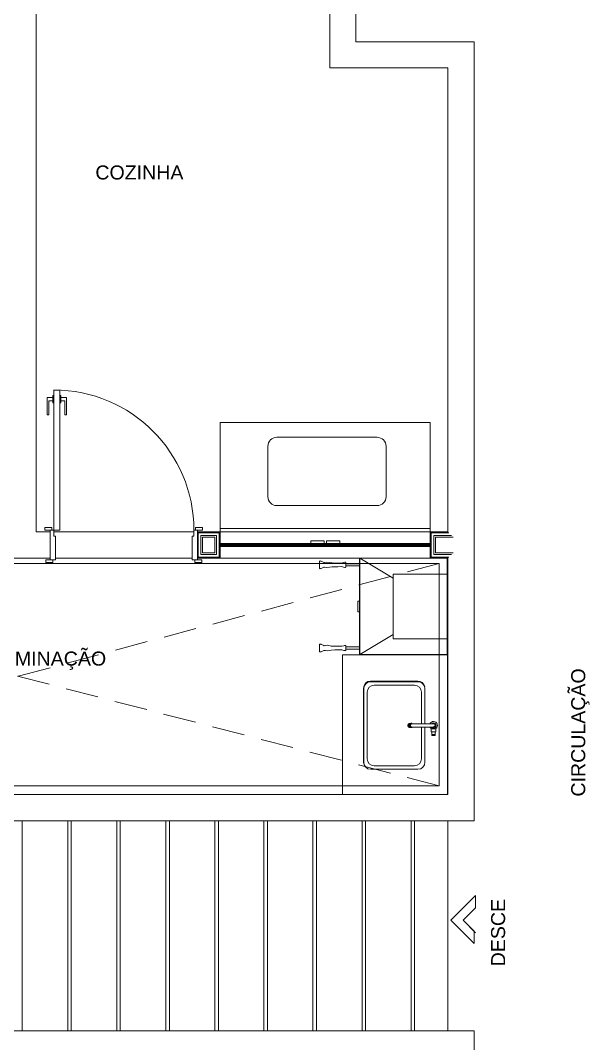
# Model space of a CAD drawing. Header units: millimetres. Extents: x 586.5 to 618.3, y 239.1 to 272.6.
# Drawn here: x 590.81 to 594.06, y 256.34 to 262.18 of the extents above; entities that cross this region are included whole.
import ezdxf

# ---------------------------------------------------------------- set-up
doc = ezdxf.new("R2010")
doc.units = ezdxf.units.MM
doc.header["$LTSCALE"] = 75
doc.linetypes.add('HIDDEN', pattern=[0.375, 0.25, -0.125])
for name, color, linetype, lineweight in [('A Arquitetura LRZ', 252, 'Continuous', 9), ('A Cumbuca LRZ', 254, 'HIDDEN', 9), ('A Esquadrias LRZ', 252, 'Continuous', 9), ('A Mobiliário LRZ', 253, 'Continuous', 9), ('A Projeção LRZ', 253, 'HIDDEN', 9)]:
    doc.layers.add(name, color=color, linetype=linetype, lineweight=lineweight)
doc.styles.add('R80', font='arial.ttf')

msp = doc.modelspace()

# ---------------------------------------------------------------- linework, layer by layer
at = {"layer": 'A Arquitetura LRZ'}
for p, q in [((590.8965, 259.2604), (590.8965, 263.6104)), ((592.572, 263.6104), (592.572, 261.9104)), ((592.722, 262.0604), (592.722, 263.4604)), ((593.3965, 262.0604), (592.722, 262.0604)), ((593.3915, 262.0604), (593.3915, 262.0594)), ((593.3965, 257.6114), (593.3965, 262.0594)), ((592.572, 261.9104), (593.2465, 261.9104)), ((593.2465, 261.9104), (593.2465, 259.2604)), ((590.9765, 259.2604), (590.8965, 259.2604)), ((590.9765, 259.1104), (590.9765, 259.2604)), ((591.8165, 259.2604), (591.8165, 259.1104)), ((591.8165, 259.2604), (593.2465, 259.2604)), ((591.8175, 259.2594), (591.8175, 259.1114)), ((591.9455, 259.2594), (591.8175, 259.2594)), ((591.8215, 259.2554), (591.8215, 259.1154)), ((591.9415, 259.2554), (591.8215, 259.2554)), ((591.9415, 259.1154), (591.9415, 259.2554)), ((591.9455, 259.1114), (591.9455, 259.2594)), ((591.9465, 259.1934), (591.9465, 259.2604)), ((593.1465, 259.2604), (593.1465, 259.1934)), ((593.1475, 259.2594), (593.1475, 259.1114)), ((593.2475, 259.2594), (593.1475, 259.2594)), ((593.1515, 259.2554), (593.1515, 259.1154)), ((593.2515, 259.2554), (593.1515, 259.2554)), ((591.8365, 259.2404), (591.8365, 259.1304)), ((591.9265, 259.2404), (591.8365, 259.2404)), ((591.8465, 259.2304), (591.8465, 259.1404)), ((591.9165, 259.2304), (591.8465, 259.2304)), ((591.9165, 259.1404), (591.9165, 259.2304)), ((591.9265, 259.1304), (591.9265, 259.2404)), ((593.1665, 259.2404), (593.1665, 259.1304)), ((593.2665, 259.2404), (593.1665, 259.2404)), ((593.1765, 259.2304), (593.1765, 259.1404)), ((593.2765, 259.2304), (593.1765, 259.2304)), ((591.8165, 259.1854), (591.8215, 259.1854)), ((591.8465, 259.1404), (591.9165, 259.1404)), ((591.9415, 259.1854), (591.9465, 259.1854)), ((591.9465, 259.1814), (591.9465, 259.1854)), ((591.9465, 259.1104), (591.9465, 259.1774)), ((593.1465, 259.1854), (593.1465, 259.1814)), ((593.1465, 259.1854), (593.1515, 259.1854)), ((593.1465, 259.1774), (593.1465, 259.1104)), ((593.1765, 259.1404), (593.2765, 259.1404)), ((586.6465, 259.1104), (590.9765, 259.1104)), ((593.2465, 259.1104), (591.8165, 259.1104)), ((591.8175, 259.1114), (591.9455, 259.1114)), ((591.8215, 259.1154), (591.9415, 259.1154)), ((591.8365, 259.1304), (591.9265, 259.1304)), ((593.1475, 259.1114), (593.2475, 259.1114)), ((593.1515, 259.1154), (593.2515, 259.1154)), ((593.1665, 259.1304), (593.2665, 259.1304)), ((593.2465, 259.1104), (593.2465, 259.1114)), ((593.2465, 259.1104), (593.2465, 257.7604)), ((593.2465, 257.7604), (589.4465, 257.7604)), ((593.2465, 257.7594), (593.2465, 257.7604)), ((589.5965, 257.6104), (593.3965, 257.6104)), ((590.8165, 257.6104), (590.8165, 256.4104)), ((591.0765, 257.6104), (591.0765, 256.4104)), ((591.0965, 257.6104), (591.0965, 256.4104)), ((591.3565, 257.6104), (591.3565, 256.4104)), ((591.3765, 257.6104), (591.3765, 256.4104)), ((591.6365, 257.6104), (591.6365, 256.4104)), ((591.6565, 257.6104), (591.6565, 256.4104)), ((591.9165, 257.6104), (591.9165, 256.4104)), ((591.9365, 257.6104), (591.9365, 256.4104)), ((592.1965, 257.6104), (592.1965, 256.4104)), ((592.2165, 257.6104), (592.2165, 256.4104)), ((592.4765, 257.6104), (592.4765, 256.4104)), ((592.4965, 257.6104), (592.4965, 256.4104)), ((592.7565, 257.6104), (592.7565, 256.4104)), ((592.7765, 257.6104), (592.7765, 256.4104)), ((593.0365, 257.6104), (593.0365, 256.4104)), ((593.0565, 257.6104), (593.0565, 256.4104)), ((593.3955, 256.4104), (589.5965, 256.4104)), ((593.3965, 250.9114), (593.3965, 256.4104))]:
    msp.add_line(p, q, dxfattribs=at)
at = {"layer": 'A Cumbuca LRZ'}
for p, q in [((593.4048, 257.1827), (593.2634, 257.0413)), ((593.2634, 257.0413), (593.4048, 257.1827)), ((593.4048, 257.112), (593.4048, 257.1827)), ((593.4048, 257.112), (593.4048, 257.1827)), ((593.3341, 257.0413), (593.4048, 257.112)), ((593.3341, 257.0413), (593.4048, 257.112)), ((593.2634, 257.0413), (593.3965, 256.9082)), ((593.2634, 257.0413), (593.3965, 256.9082)), ((593.3965, 256.9789), (593.3341, 257.0413)), ((593.3341, 257.0413), (593.4048, 256.9706)), ((593.3965, 256.9082), (593.3965, 256.9789)), ((593.3965, 256.9789), (593.3965, 256.9082))]:
    msp.add_line(p, q, dxfattribs=at)
at = {"layer": 'A Esquadrias LRZ'}
for p, q in [((593.3965, 262.0604), (593.3965, 262.0594)), ((590.9597, 259.9297), (590.9597, 260.0287)), ((590.9597, 260.0287), (590.9914, 260.0287)), ((590.9965, 260.0396), (590.9914, 260.0396)), ((590.9914, 260.0396), (590.9914, 260.0187)), ((590.9914, 260.0187), (590.9914, 259.9977)), ((590.9965, 260.0704), (591.0315, 260.0704)), ((590.9965, 259.2704), (590.9965, 260.0704)), ((591.0315, 260.0704), (591.0315, 259.2704)), ((591.0315, 260.0396), (591.0367, 260.0396)), ((591.0367, 260.0396), (591.0367, 260.0187)), ((591.0684, 260.0287), (591.0367, 260.0287)), ((591.0367, 260.0187), (591.0367, 259.9977)), ((591.0684, 259.9297), (591.0684, 260.0287)), ((590.9914, 260.0087), (590.9691, 260.0087)), ((590.9691, 260.0087), (590.9691, 259.9297)), ((590.9914, 259.9977), (590.9965, 259.9977)), ((591.0367, 259.9977), (591.0315, 259.9977)), ((591.0367, 260.0087), (591.059, 260.0087)), ((591.059, 260.0087), (591.059, 259.9297)), ((590.9691, 259.9297), (590.9597, 259.9297)), ((591.059, 259.9297), (591.0684, 259.9297)), ((590.9465, 259.2854), (590.9865, 259.2854)), ((590.9465, 259.2704), (590.9465, 259.2854)), ((590.9865, 259.2704), (590.9465, 259.2704)), ((590.9765, 259.2604), (590.9765, 259.2704)), ((590.9865, 259.2854), (590.9865, 259.2704)), ((590.9865, 259.2704), (590.9965, 259.2704)), ((591.0315, 259.2704), (590.9965, 259.2704)), ((590.9965, 259.2704), (590.9965, 259.2354)), ((590.9965, 259.2604), (591.7965, 259.2604)), ((591.7965, 259.2704), (591.8065, 259.2704)), ((591.7965, 259.2354), (591.7965, 259.2704)), ((591.8065, 259.2704), (591.8065, 259.2854)), ((591.8065, 259.2854), (591.8465, 259.2854)), ((591.8465, 259.2704), (591.8065, 259.2704)), ((591.8165, 259.2704), (591.8165, 259.2604)), ((591.8465, 259.2854), (591.8465, 259.2704)), ((590.9965, 259.2354), (591.0065, 259.2354)), ((591.0065, 259.2354), (591.0065, 259.1004)), ((591.7865, 259.2354), (591.7965, 259.2354)), ((591.7865, 259.1004), (591.7865, 259.2354)), ((592.4635, 259.2094), (592.4635, 259.1934)), ((592.4635, 259.2094), (592.4685, 259.2094)), ((592.4685, 259.2094), (592.477, 259.2094)), ((592.477, 259.2094), (592.5395, 259.2094)), ((592.5395, 259.2094), (592.5395, 259.1934)), ((592.5535, 259.2094), (592.6161, 259.2094)), ((592.5535, 259.1934), (592.5535, 259.2094)), ((592.6161, 259.2094), (592.6246, 259.2094)), ((592.6246, 259.2094), (592.6295, 259.2094)), ((592.6295, 259.1934), (592.6295, 259.2094)), ((591.9465, 259.1914), (591.9465, 259.1934)), ((591.9465, 259.1934), (593.1465, 259.1934)), ((591.9465, 259.1914), (591.9465, 259.1894)), ((593.1465, 259.1914), (591.9465, 259.1914)), ((592.2965, 259.1894), (591.9465, 259.1894)), ((591.9465, 259.1894), (591.9465, 259.1854)), ((591.9465, 259.1894), (591.9615, 259.1894)), ((591.9465, 259.1854), (592.2965, 259.1854)), ((591.9615, 259.1814), (591.9465, 259.1814)), ((591.9465, 259.1814), (591.9465, 259.1794)), ((591.9465, 259.1774), (591.9465, 259.1794)), ((593.1465, 259.1794), (591.9465, 259.1794)), ((591.9465, 259.1774), (593.1465, 259.1774)), ((591.9615, 259.1894), (591.9615, 259.1914)), ((591.9615, 259.1794), (591.9615, 259.1814)), ((591.9615, 259.1814), (592.2415, 259.1814)), ((592.5415, 259.1854), (592.2415, 259.1854)), ((592.2415, 259.1854), (592.2415, 259.1814)), ((592.2415, 259.1814), (592.5415, 259.1814)), ((592.2965, 259.1854), (592.2965, 259.1894)), ((592.4635, 259.1894), (592.2965, 259.1894)), ((592.4635, 259.1914), (592.4635, 259.1894)), ((592.4685, 259.1894), (592.4635, 259.1894)), ((592.4635, 259.1814), (592.4635, 259.1794)), ((592.477, 259.1894), (592.4685, 259.1894)), ((592.5395, 259.1894), (592.477, 259.1894)), ((592.5395, 259.1914), (592.5395, 259.1894)), ((592.5535, 259.1894), (592.5395, 259.1894)), ((592.5535, 259.1864), (592.5395, 259.1864)), ((592.5395, 259.1864), (592.5395, 259.1854)), ((592.5395, 259.1854), (592.5415, 259.1854)), ((592.5415, 259.1814), (592.5395, 259.1814)), ((592.5395, 259.1814), (592.5395, 259.1804)), ((592.5395, 259.1804), (592.5535, 259.1804)), ((592.5395, 259.1794), (592.5395, 259.1804)), ((592.5415, 259.1854), (592.5415, 259.1814)), ((592.5415, 259.1814), (592.5415, 259.1854)), ((592.8515, 259.1854), (592.5515, 259.1854)), ((592.5515, 259.1854), (592.5515, 259.1814)), ((592.5515, 259.1814), (592.5515, 259.1854)), ((592.5515, 259.1854), (592.5535, 259.1854)), ((592.5515, 259.1814), (592.8515, 259.1814)), ((592.5535, 259.1814), (592.5515, 259.1814)), ((592.5535, 259.1894), (592.5535, 259.1914)), ((592.6161, 259.1894), (592.5535, 259.1894)), ((592.5535, 259.1854), (592.5535, 259.1864)), ((592.5535, 259.1804), (592.5535, 259.1814)), ((592.5535, 259.1794), (592.5535, 259.1804)), ((592.6246, 259.1894), (592.6161, 259.1894)), ((592.6295, 259.1894), (592.6246, 259.1894)), ((592.6295, 259.1894), (592.6295, 259.1914)), ((592.7965, 259.1894), (592.6295, 259.1894)), ((592.6295, 259.1794), (592.6295, 259.1814)), ((593.1465, 259.1894), (592.7965, 259.1894)), ((592.7965, 259.1894), (592.7965, 259.1854)), ((592.7965, 259.1854), (593.1465, 259.1854)), ((592.8515, 259.1814), (592.8515, 259.1854)), ((592.8515, 259.1814), (593.1315, 259.1814)), ((593.1315, 259.1914), (593.1315, 259.1894)), ((593.1315, 259.1894), (593.1465, 259.1894)), ((593.1315, 259.1814), (593.1315, 259.1794)), ((593.1465, 259.1814), (593.1315, 259.1814)), ((593.1465, 259.1934), (593.1465, 259.1914)), ((593.1465, 259.1894), (593.1465, 259.1914)), ((593.1465, 259.1854), (593.1465, 259.1894)), ((593.1465, 259.1794), (593.1465, 259.1814)), ((593.1465, 259.1794), (593.1465, 259.1774)), ((590.9515, 259.1004), (590.9915, 259.1004)), ((590.9515, 259.0854), (590.9515, 259.1004)), ((590.9915, 259.0854), (590.9515, 259.0854)), ((590.9765, 259.1004), (590.9765, 259.1104)), ((590.9915, 259.1004), (590.9915, 259.0854)), ((591.0065, 259.1004), (590.9915, 259.1004)), ((591.7865, 259.1104), (591.0065, 259.1104)), ((591.8015, 259.1004), (591.7865, 259.1004)), ((591.8015, 259.1004), (591.8415, 259.1004)), ((591.8015, 259.0854), (591.8015, 259.1004)), ((591.8415, 259.0854), (591.8015, 259.0854)), ((591.8165, 259.1104), (591.8165, 259.1004)), ((591.8415, 259.1004), (591.8415, 259.0854)), ((593.2452, 258.5579), (592.6452, 258.5579)), ((592.6452, 258.5579), (592.6452, 257.7604)), ((593.2452, 257.7604), (593.2452, 258.5579)), ((592.8052, 258.4079), (593.0752, 258.4079)), ((592.7652, 257.9479), (592.7652, 258.3679)), ((593.2465, 257.6104), (593.2465, 256.4104)), ((593.3965, 257.6114), (593.3965, 257.6104)), ((593.3955, 256.4104), (593.3965, 256.4104)), ((593.3965, 256.4104), (593.3965, 256.4094))]:
    msp.add_line(p, q, dxfattribs=at)
for centre, radius, start, end in [((590.9965, 259.2709), 0.8, 359.96776, 89.96776), ((592.8052, 258.3679), 0.04, 90, 180), ((593.0752, 258.3679), 0.04, 11.61098, 90), ((592.8052, 257.9479), 0.04, 180, 197.08834)]:
    msp.add_arc(centre, radius, start, end, dxfattribs=at)
at = {"layer": 'A Mobiliário LRZ'}
for p, q in [((593.1465, 259.8854), (591.9465, 259.8854)), ((591.9465, 259.8854), (591.9465, 259.2604)), ((593.1465, 259.2604), (593.1465, 259.8854)), ((592.2698, 259.8004), (592.8432, 259.8004)), ((592.219, 259.4612), (592.219, 259.7496)), ((592.894, 259.7496), (592.894, 259.4612)), ((592.8432, 259.4104), (592.2698, 259.4104)), ((593.1465, 259.2795), (591.9465, 259.2795)), ((592.5136, 259.0922), (592.5134, 259.0915)), ((592.5134, 259.0915), (592.5134, 259.0909)), ((592.5134, 259.0854), (592.5134, 259.0909)), ((592.5134, 259.0909), (592.5134, 259.0854)), ((592.5134, 259.0719), (592.5134, 259.0854)), ((592.5134, 259.0854), (592.5134, 259.0719)), ((592.5138, 259.0925), (592.5136, 259.0922)), ((592.514, 259.0929), (592.5138, 259.0925)), ((592.5144, 259.0932), (592.514, 259.0929)), ((592.5149, 259.0935), (592.5144, 259.0932)), ((592.5155, 259.0938), (592.5149, 259.0935)), ((592.5176, 259.0941), (592.5155, 259.0938)), ((592.5205, 259.0938), (592.5176, 259.0941)), ((592.5238, 259.0929), (592.5205, 259.0938)), ((592.5338, 259.0879), (592.5238, 259.0929)), ((592.5377, 259.0859), (592.5338, 259.0879)), ((592.5397, 259.0854), (592.5377, 259.0859)), ((592.5427, 259.0853), (592.5397, 259.0854)), ((592.5553, 259.0873), (592.5427, 259.0853)), ((592.5869, 259.0828), (592.5553, 259.0873)), ((592.5869, 259.0828), (592.6187, 259.0823)), ((592.6187, 259.0823), (592.6376, 259.0823)), ((592.6376, 259.0823), (592.6576, 259.0865)), ((592.6576, 259.0865), (592.6607, 259.0868)), ((592.6607, 259.0868), (592.661, 259.0868)), ((592.661, 259.0868), (592.6618, 259.0867)), ((592.6618, 259.0867), (592.6623, 259.0865)), ((592.6623, 259.0865), (592.6627, 259.0863)), ((592.6627, 259.0863), (592.6629, 259.0861)), ((592.6629, 259.0861), (592.6631, 259.0859)), ((592.6631, 259.0859), (592.6632, 259.0857)), ((592.6632, 259.0857), (592.6633, 259.0853)), ((592.6633, 259.0853), (592.6634, 259.0849)), ((592.6634, 259.0811), (592.6634, 259.0849)), ((592.6634, 259.0849), (592.6634, 259.0811)), ((592.6634, 259.0719), (592.6634, 259.0811)), ((592.6634, 259.0811), (592.6634, 259.0784)), ((592.7426, 259.0784), (592.6634, 259.0784)), ((592.7534, 259.11), (592.7426, 259.11)), ((592.7426, 259.11), (592.7426, 259.0692)), ((592.7434, 259.1092), (593.2434, 259.1092)), ((592.7434, 259.1092), (592.9334, 258.9952)), ((592.7434, 258.5592), (592.7434, 259.1092)), ((592.7534, 259.1092), (592.7534, 259.11)), ((593.2434, 259.1092), (593.2434, 259.0192)), ((592.5134, 259.0719), (592.5134, 259.0585)), ((592.5134, 259.0585), (592.5134, 259.0719)), ((592.5134, 259.0585), (592.5134, 259.0529)), ((592.5134, 259.0529), (592.5134, 259.0585)), ((592.5134, 259.0523), (592.5134, 259.0529)), ((592.5136, 259.0517), (592.5134, 259.0523)), ((592.5138, 259.0513), (592.5136, 259.0517)), ((592.514, 259.051), (592.5138, 259.0513)), ((592.5144, 259.0506), (592.514, 259.051)), ((592.5149, 259.0503), (592.5144, 259.0506)), ((592.5155, 259.0501), (592.5149, 259.0503)), ((592.5176, 259.0498), (592.5155, 259.0501)), ((592.5205, 259.0501), (592.5176, 259.0498)), ((592.5238, 259.0509), (592.5205, 259.0501)), ((592.5338, 259.0559), (592.5238, 259.0509)), ((592.5377, 259.0579), (592.5338, 259.0559)), ((592.5397, 259.0584), (592.5377, 259.0579)), ((592.5427, 259.0585), (592.5397, 259.0584)), ((592.5553, 259.0566), (592.5427, 259.0585)), ((592.5869, 259.0611), (592.5553, 259.0566)), ((592.5869, 259.0611), (592.6187, 259.0615)), ((592.6187, 259.0615), (592.6376, 259.0616)), ((592.6376, 259.0616), (592.6576, 259.0574)), ((592.6576, 259.0574), (592.6607, 259.0571)), ((592.6607, 259.0571), (592.661, 259.0571)), ((592.661, 259.0571), (592.6618, 259.0572)), ((592.6618, 259.0572), (592.6623, 259.0573)), ((592.6623, 259.0573), (592.6627, 259.0575)), ((592.6627, 259.0575), (592.6629, 259.0578)), ((592.6629, 259.0578), (592.6631, 259.058)), ((592.6631, 259.058), (592.6632, 259.0582)), ((592.6632, 259.0582), (592.6633, 259.0586)), ((592.6633, 259.0586), (592.6634, 259.0589)), ((592.6634, 259.0627), (592.6634, 259.0719)), ((592.6634, 259.0654), (592.6634, 259.0627)), ((592.6634, 259.0654), (592.7434, 259.0654)), ((592.6634, 259.0627), (592.6634, 259.0589)), ((592.6634, 259.0589), (592.6634, 259.0627)), ((592.7426, 259.0692), (592.7434, 259.0692)), ((592.7426, 258.603), (592.7426, 259.0654)), ((592.9334, 259.0192), (592.9334, 258.6492)), ((593.2434, 259.0192), (592.9334, 259.0192)), ((593.2434, 258.6492), (593.2434, 259.0192)), ((592.7326, 258.8642), (592.7426, 258.8642)), ((592.7326, 258.8042), (592.7326, 258.8642)), ((592.7426, 258.8042), (592.7326, 258.8042)), ((592.7434, 258.5592), (592.9334, 258.6732)), ((592.5136, 258.6168), (592.5134, 258.6161)), ((592.5134, 258.6161), (592.5134, 258.6155)), ((592.5134, 258.61), (592.5134, 258.6155)), ((592.5134, 258.6155), (592.5134, 258.61)), ((592.5138, 258.6171), (592.5136, 258.6168)), ((592.514, 258.6175), (592.5138, 258.6171)), ((592.5144, 258.6178), (592.514, 258.6175)), ((592.5149, 258.6181), (592.5144, 258.6178)), ((592.5155, 258.6184), (592.5149, 258.6181)), ((592.5163, 258.6186), (592.5155, 258.6184)), ((592.5188, 258.6186), (592.5163, 258.6186)), ((592.5206, 258.6184), (592.5188, 258.6186)), ((592.5238, 258.6175), (592.5206, 258.6184)), ((592.5338, 258.6125), (592.5238, 258.6175)), ((592.5378, 258.6105), (592.5338, 258.6125)), ((592.5397, 258.61), (592.5378, 258.6105)), ((592.5485, 258.6107), (592.5397, 258.61)), ((592.5607, 258.6125), (592.5485, 258.6107)), ((592.5809, 258.6078), (592.5607, 258.6125)), ((592.6521, 258.6099), (592.6573, 258.611)), ((592.6573, 258.611), (592.6605, 258.6114)), ((592.6605, 258.6114), (592.6614, 258.6113)), ((592.6614, 258.6113), (592.662, 258.6112)), ((592.662, 258.6112), (592.6625, 258.611)), ((592.6625, 258.611), (592.6628, 258.6108)), ((592.6628, 258.6108), (592.663, 258.6106)), ((592.663, 258.6106), (592.6632, 258.6104)), ((592.6632, 258.6104), (592.6632, 258.6102)), ((592.6632, 258.6102), (592.6633, 258.6098)), ((592.9334, 258.6492), (593.2434, 258.6492)), ((593.2434, 258.5592), (593.2434, 258.6492)), ((592.5134, 258.5965), (592.5134, 258.61)), ((592.5134, 258.61), (592.5134, 258.5965)), ((592.5134, 258.5965), (592.5134, 258.5831)), ((592.5134, 258.5831), (592.5134, 258.5965)), ((592.5134, 258.5831), (592.5134, 258.5775)), ((592.5134, 258.5775), (592.5134, 258.5831)), ((592.5134, 258.5769), (592.5134, 258.5775)), ((592.5136, 258.5763), (592.5134, 258.5769)), ((592.5138, 258.5759), (592.5136, 258.5763)), ((592.514, 258.5756), (592.5138, 258.5759)), ((592.5144, 258.5752), (592.514, 258.5756)), ((592.5149, 258.5749), (592.5144, 258.5752)), ((592.5155, 258.5747), (592.5149, 258.5749)), ((592.5163, 258.5745), (592.5155, 258.5747)), ((592.5188, 258.5744), (592.5163, 258.5745)), ((592.5206, 258.5747), (592.5188, 258.5744)), ((592.5238, 258.5755), (592.5206, 258.5747)), ((592.5338, 258.5806), (592.5238, 258.5755)), ((592.5378, 258.5825), (592.5338, 258.5806)), ((592.5397, 258.583), (592.5378, 258.5825)), ((592.5485, 258.5823), (592.5397, 258.583)), ((592.5607, 258.5806), (592.5485, 258.5823)), ((592.5809, 258.5853), (592.5607, 258.5806)), ((592.5809, 258.6078), (592.6015, 258.6071)), ((592.5809, 258.5853), (592.6015, 258.586)), ((592.6015, 258.6071), (592.6308, 258.6065)), ((592.6015, 258.586), (592.6308, 258.5865)), ((592.6308, 258.6065), (592.6419, 258.6075)), ((592.6308, 258.5865), (592.6419, 258.5856)), ((592.6419, 258.6075), (592.6521, 258.6099)), ((592.6419, 258.5856), (592.6521, 258.5832)), ((592.6521, 258.5832), (592.6573, 258.582)), ((592.6573, 258.582), (592.6605, 258.5817)), ((592.6605, 258.5817), (592.6614, 258.5817)), ((592.6614, 258.5817), (592.662, 258.5819)), ((592.662, 258.5819), (592.6625, 258.582)), ((592.6625, 258.582), (592.6628, 258.5822)), ((592.6628, 258.5822), (592.663, 258.5824)), ((592.663, 258.5824), (592.6632, 258.5827)), ((592.6632, 258.5829), (592.6633, 258.5833)), ((592.6632, 258.5827), (592.6632, 258.5829)), ((592.6633, 258.6098), (592.6634, 258.6095)), ((592.6633, 258.5833), (592.6634, 258.5835)), ((592.6634, 258.6057), (592.6634, 258.6095)), ((592.6634, 258.6095), (592.6634, 258.6057)), ((592.6634, 258.5965), (592.6634, 258.6057)), ((592.6634, 258.6057), (592.6634, 258.603)), ((592.7434, 258.603), (592.6634, 258.603)), ((592.6634, 258.5873), (592.6634, 258.5965)), ((592.6634, 258.59), (592.6634, 258.5873)), ((592.6634, 258.59), (592.7426, 258.59)), ((592.6634, 258.5873), (592.6634, 258.5835)), ((592.6634, 258.5835), (592.6634, 258.5873)), ((592.7434, 258.5992), (592.7426, 258.5992)), ((592.7426, 258.5992), (592.7426, 258.5584)), ((592.7426, 258.5584), (592.7534, 258.5584)), ((593.2434, 258.5592), (592.7434, 258.5592)), ((592.7534, 258.5584), (592.7534, 258.5592)), ((593.076, 258.4042), (592.806, 258.4042)), ((592.826, 258.3842), (593.056, 258.3842)), ((592.766, 258.3642), (592.766, 257.9442)), ((592.786, 257.9642), (592.786, 258.3442)), ((593.096, 258.3442), (593.096, 258.1634)), ((593.116, 258.1635), (593.116, 258.3642)), ((593.0185, 258.1561), (593.0184, 258.1556)), ((593.0184, 258.1556), (593.0184, 258.1552)), ((593.0184, 258.1552), (593.0184, 258.1547)), ((593.0184, 258.1547), (593.0184, 258.1546)), ((593.0184, 258.1546), (593.0184, 258.1542)), ((593.0184, 258.1542), (593.0184, 258.1537)), ((593.0184, 258.1537), (593.0184, 258.1533)), ((593.0184, 258.1533), (593.0185, 258.1529)), ((593.0186, 258.1569), (593.0185, 258.1565)), ((593.0185, 258.1565), (593.0185, 258.1561)), ((593.0185, 258.1529), (593.0186, 258.1524)), ((593.0187, 258.1574), (593.0186, 258.1569)), ((593.0186, 258.1524), (593.0187, 258.152)), ((593.0188, 258.1578), (593.0187, 258.1574)), ((593.0187, 258.152), (593.0188, 258.1516)), ((593.0189, 258.1582), (593.0188, 258.1578)), ((593.0188, 258.1516), (593.0189, 258.1511)), ((593.0191, 258.1586), (593.0189, 258.1582)), ((593.0189, 258.1511), (593.019, 258.1507)), ((593.019, 258.1507), (593.0192, 258.1503)), ((593.0192, 258.1591), (593.0191, 258.1586)), ((593.0194, 258.1595), (593.0192, 258.1591)), ((593.0192, 258.1503), (593.0194, 258.1499)), ((593.0196, 258.1599), (593.0194, 258.1595)), ((593.0194, 258.1499), (593.0196, 258.1495)), ((593.0198, 258.1603), (593.0196, 258.1599)), ((593.0196, 258.1495), (593.0198, 258.1491)), ((593.02, 258.1607), (593.0198, 258.1603)), ((593.0198, 258.1491), (593.02, 258.1487)), ((593.0203, 258.1611), (593.02, 258.1607)), ((593.02, 258.1487), (593.0202, 258.1483)), ((593.0202, 258.1483), (593.0205, 258.1479)), ((593.0205, 258.1614), (593.0203, 258.1611)), ((593.0208, 258.1618), (593.0205, 258.1614)), ((593.0205, 258.1479), (593.0207, 258.1475)), ((593.0207, 258.1475), (593.021, 258.1472)), ((593.0211, 258.1622), (593.0208, 258.1618)), ((593.021, 258.1472), (593.0213, 258.1468)), ((593.0214, 258.1625), (593.0211, 258.1622)), ((593.0213, 258.1468), (593.0217, 258.1465)), ((593.0217, 258.1629), (593.0214, 258.1625)), ((593.0221, 258.1632), (593.0217, 258.1629)), ((593.0217, 258.1465), (593.022, 258.1461)), ((593.022, 258.1461), (593.0223, 258.1458)), ((593.0224, 258.1635), (593.0221, 258.1632)), ((593.0223, 258.1458), (593.0227, 258.1455)), ((593.0228, 258.1638), (593.0224, 258.1635)), ((593.0227, 258.1455), (593.0231, 258.1452)), ((593.0232, 258.1641), (593.0228, 258.1638)), ((593.0231, 258.1452), (593.0235, 258.1449)), ((593.0236, 258.1644), (593.0232, 258.1641)), ((593.0235, 258.1449), (593.0239, 258.1447)), ((593.024, 258.1646), (593.0236, 258.1644)), ((593.0239, 258.1447), (593.0243, 258.1444)), ((593.0244, 258.1649), (593.024, 258.1646)), ((593.0243, 258.1444), (593.0247, 258.1442)), ((593.0248, 258.1651), (593.0244, 258.1649)), ((593.0247, 258.1442), (593.0252, 258.144)), ((593.0253, 258.1653), (593.0248, 258.1651)), ((593.0252, 258.144), (593.0256, 258.1438)), ((593.0257, 258.1655), (593.0253, 258.1653)), ((593.0256, 258.1438), (593.0261, 258.1436)), ((593.0262, 258.1657), (593.0257, 258.1655)), ((593.0261, 258.1436), (593.0265, 258.1434)), ((593.0267, 258.1658), (593.0262, 258.1657)), ((593.0265, 258.1434), (593.027, 258.1433)), ((593.0271, 258.166), (593.0267, 258.1658)), ((593.027, 258.1433), (593.0275, 258.1432)), ((593.0276, 258.1661), (593.0271, 258.166)), ((593.0276, 258.1562), (593.0275, 258.1557)), ((593.0275, 258.1557), (593.0275, 258.1552)), ((593.0275, 258.1552), (593.0275, 258.1548)), ((593.0275, 258.1548), (593.0275, 258.1546)), ((593.0275, 258.1546), (593.0275, 258.1541)), ((593.0275, 258.1541), (593.0275, 258.1537)), ((593.0275, 258.1537), (593.0275, 258.1532)), ((593.0275, 258.1532), (593.0276, 258.1527)), ((593.0275, 258.1432), (593.028, 258.1431)), ((593.0281, 258.1662), (593.0276, 258.1661)), ((593.0277, 258.1571), (593.0276, 258.1567)), ((593.0276, 258.1567), (593.0276, 258.1562)), ((593.0276, 258.1527), (593.0277, 258.1523)), ((593.0278, 258.1576), (593.0277, 258.1571)), ((593.0277, 258.1523), (593.0278, 258.1518)), ((593.0279, 258.158), (593.0278, 258.1576)), ((593.0278, 258.1518), (593.0279, 258.1513)), ((593.0281, 258.1585), (593.0279, 258.158)), ((593.0279, 258.1513), (593.028, 258.1509)), ((593.028, 258.1509), (593.0282, 258.1504)), ((593.028, 258.1431), (593.0285, 258.143)), ((593.0286, 258.1663), (593.0281, 258.1662)), ((593.0282, 258.159), (593.0281, 258.1585)), ((593.0284, 258.1594), (593.0282, 258.159)), ((593.0282, 258.1504), (593.0284, 258.15)), ((593.0286, 258.1598), (593.0284, 258.1594)), ((593.0284, 258.15), (593.0285, 258.1495)), ((593.0285, 258.1495), (593.0287, 258.1491)), ((593.0285, 258.143), (593.029, 258.1429)), ((593.0291, 258.1663), (593.0286, 258.1663)), ((593.0288, 258.1603), (593.0286, 258.1598)), ((593.0287, 258.1491), (593.0289, 258.1487)), ((593.029, 258.1607), (593.0288, 258.1603)), ((593.0289, 258.1487), (593.0292, 258.1483)), ((593.0292, 258.1611), (593.029, 258.1607)), ((593.029, 258.1429), (593.0295, 258.1429)), ((593.0296, 258.1663), (593.0291, 258.1663)), ((593.0295, 258.1615), (593.0292, 258.1611)), ((593.0292, 258.1483), (593.0294, 258.1479)), ((593.0294, 258.1479), (593.0297, 258.1475)), ((593.0298, 258.1619), (593.0295, 258.1615)), ((593.0295, 258.1429), (593.03, 258.1429)), ((593.0301, 258.1664), (593.0296, 258.1663)), ((593.0297, 258.1475), (593.03, 258.1471)), ((593.03, 258.1622), (593.0298, 258.1619)), ((593.0303, 258.1626), (593.03, 258.1622)), ((593.03, 258.1471), (593.0303, 258.1467)), ((593.03, 258.1429), (593.0301, 258.1429)), ((593.0343, 258.1664), (593.0301, 258.1664)), ((593.0301, 258.1429), (593.0343, 258.1429)), ((593.0306, 258.163), (593.0303, 258.1626)), ((593.0303, 258.1467), (593.0306, 258.1464)), ((593.031, 258.1633), (593.0306, 258.163)), ((593.0306, 258.1464), (593.0309, 258.146)), ((593.0309, 258.146), (593.0312, 258.1457)), ((593.0313, 258.1636), (593.031, 258.1633)), ((593.0312, 258.1457), (593.0316, 258.1454)), ((593.0316, 258.1639), (593.0313, 258.1636)), ((593.032, 258.1642), (593.0316, 258.1639)), ((593.0316, 258.1454), (593.0319, 258.1451)), ((593.0319, 258.1451), (593.0323, 258.1448)), ((593.0324, 258.1645), (593.032, 258.1642)), ((593.0323, 258.1448), (593.0326, 258.1445)), ((593.0328, 258.1648), (593.0324, 258.1645)), ((593.0326, 258.1445), (593.033, 258.1443)), ((593.0331, 258.165), (593.0328, 258.1648)), ((593.033, 258.1443), (593.0334, 258.1441)), ((593.0335, 258.1653), (593.0331, 258.165)), ((593.0334, 258.1441), (593.0338, 258.1438)), ((593.0339, 258.1655), (593.0335, 258.1653)), ((593.0338, 258.1438), (593.0342, 258.1436)), ((593.0344, 258.1657), (593.0339, 258.1655)), ((593.0342, 258.1436), (593.0347, 258.1434)), ((593.0348, 258.1658), (593.0344, 258.1657)), ((593.0365, 258.1666), (593.0347, 258.1666)), ((593.0347, 258.1434), (593.0351, 258.1433)), ((593.0347, 258.1426), (593.0365, 258.1426)), ((593.0352, 258.166), (593.0348, 258.1658)), ((593.0351, 258.1433), (593.0355, 258.1431)), ((593.0356, 258.1662), (593.0352, 258.166)), ((593.0355, 258.1431), (593.036, 258.143)), ((593.0361, 258.1663), (593.0356, 258.1662)), ((593.036, 258.143), (593.0364, 258.1429)), ((593.0365, 258.1664), (593.0361, 258.1663)), ((593.0364, 258.1429), (593.0369, 258.1428)), ((593.037, 258.1665), (593.0365, 258.1664)), ((593.0369, 258.1428), (593.0373, 258.1427)), ((593.0374, 258.1665), (593.037, 258.1665)), ((593.0373, 258.1427), (593.0378, 258.1427)), ((593.0379, 258.1666), (593.0374, 258.1665)), ((593.0384, 258.1657), (593.0374, 258.1658)), ((593.0374, 258.1435), (593.0384, 258.1436)), ((593.0378, 258.1427), (593.0382, 258.1426)), ((593.0383, 258.1666), (593.0379, 258.1666)), ((593.0382, 258.1426), (593.0387, 258.1426)), ((593.0388, 258.1666), (593.0383, 258.1666)), ((593.0387, 258.1426), (593.0388, 258.1426)), ((593.041, 258.1666), (593.0388, 258.1666)), ((593.0388, 258.1426), (593.041, 258.1426)), ((593.0426, 258.1636), (593.042, 258.1636)), ((593.042, 258.1456), (593.0431, 258.1456)), ((593.0437, 258.1636), (593.0426, 258.1636)), ((593.0431, 258.1456), (593.0442, 258.1456)), ((593.0449, 258.1636), (593.0437, 258.1636)), ((593.0442, 258.1456), (593.0454, 258.1456)), ((593.0463, 258.1636), (593.0449, 258.1636)), ((593.0454, 258.1456), (593.0468, 258.1456)), ((593.0477, 258.1636), (593.0463, 258.1636)), ((593.0468, 258.1456), (593.0483, 258.1456)), ((593.0492, 258.1636), (593.0477, 258.1636)), ((593.0483, 258.1456), (593.0498, 258.1456)), ((593.0508, 258.1636), (593.0492, 258.1636)), ((593.0498, 258.1456), (593.0514, 258.1456)), ((593.0525, 258.1636), (593.0508, 258.1636)), ((593.0514, 258.1456), (593.0532, 258.1456)), ((593.0543, 258.1636), (593.0525, 258.1636)), ((593.0532, 258.1456), (593.055, 258.1456)), ((593.0562, 258.1636), (593.0543, 258.1636)), ((593.055, 258.1456), (593.0569, 258.1456)), ((593.0581, 258.1636), (593.0562, 258.1636)), ((593.0569, 258.1456), (593.0589, 258.1456)), ((593.0602, 258.1636), (593.0581, 258.1636)), ((593.0589, 258.1456), (593.061, 258.1456)), ((593.0623, 258.1636), (593.0602, 258.1636)), ((593.061, 258.1456), (593.0631, 258.1456)), ((593.0645, 258.1636), (593.0623, 258.1636)), ((593.0631, 258.1456), (593.0654, 258.1456)), ((593.0667, 258.1636), (593.0645, 258.1636)), ((593.0654, 258.1456), (593.0677, 258.1456)), ((593.0691, 258.1636), (593.0667, 258.1636)), ((593.0677, 258.1456), (593.07, 258.1456)), ((593.0715, 258.1636), (593.0691, 258.1636)), ((593.07, 258.1456), (593.0715, 258.1456)), ((593.072, 258.1636), (593.0715, 258.1636)), ((593.0715, 258.1456), (593.0735, 258.1456)), ((593.074, 258.1636), (593.072, 258.1636)), ((593.0735, 258.1456), (593.0756, 258.1456)), ((593.0761, 258.1636), (593.074, 258.1636)), ((593.0756, 258.1456), (593.0777, 258.1456)), ((593.0782, 258.1636), (593.0761, 258.1636)), ((593.0777, 258.1456), (593.0799, 258.1456)), ((593.0804, 258.1636), (593.0782, 258.1636)), ((593.0799, 258.1456), (593.082, 258.1456)), ((593.0826, 258.1636), (593.0804, 258.1636)), ((593.082, 258.1456), (593.0843, 258.1456)), ((593.0848, 258.1636), (593.0826, 258.1636)), ((593.0843, 258.1456), (593.0865, 258.1456)), ((593.0871, 258.1636), (593.0848, 258.1636)), ((593.0865, 258.1456), (593.0888, 258.1456)), ((593.0894, 258.1636), (593.0871, 258.1636)), ((593.0888, 258.1456), (593.0911, 258.1456)), ((593.0917, 258.1636), (593.0894, 258.1636)), ((593.0911, 258.1456), (593.0934, 258.1456)), ((593.094, 258.1636), (593.0917, 258.1636)), ((593.0934, 258.1456), (593.0958, 258.1456)), ((593.0963, 258.1636), (593.094, 258.1636)), ((593.0958, 258.1456), (593.0981, 258.1456)), ((593.096, 258.1457), (593.096, 257.9642)), ((593.0987, 258.1636), (593.0963, 258.1636)), ((593.0981, 258.1456), (593.1004, 258.1456)), ((593.101, 258.1636), (593.0987, 258.1636)), ((593.1004, 258.1456), (593.1028, 258.1456)), ((593.1034, 258.1636), (593.101, 258.1636)), ((593.1028, 258.1456), (593.1052, 258.1456)), ((593.1057, 258.1636), (593.1034, 258.1636)), ((593.1052, 258.1456), (593.1075, 258.1456)), ((593.1081, 258.1636), (593.1057, 258.1636)), ((593.1075, 258.1456), (593.1098, 258.1456)), ((593.1104, 258.1636), (593.1081, 258.1636)), ((593.1098, 258.1456), (593.1122, 258.1456)), ((593.1128, 258.1636), (593.1104, 258.1636)), ((593.1122, 258.1456), (593.1145, 258.1456)), ((593.1151, 258.1636), (593.1128, 258.1636)), ((593.1145, 258.1456), (593.1168, 258.1456)), ((593.1174, 258.1636), (593.1151, 258.1636)), ((593.116, 257.9442), (593.116, 258.1456)), ((593.1168, 258.1456), (593.1191, 258.1456)), ((593.1196, 258.1636), (593.1174, 258.1636)), ((593.1191, 258.1456), (593.1213, 258.1456)), ((593.1219, 258.1636), (593.1196, 258.1636)), ((593.1213, 258.1456), (593.1235, 258.1456)), ((593.1241, 258.1636), (593.1219, 258.1636)), ((593.1235, 258.1456), (593.1257, 258.1456)), ((593.1262, 258.1636), (593.1241, 258.1636)), ((593.1257, 258.1456), (593.1278, 258.1456)), ((593.1284, 258.1636), (593.1262, 258.1636)), ((593.1278, 258.1456), (593.1299, 258.1456)), ((593.1305, 258.1636), (593.1284, 258.1636)), ((593.1299, 258.1456), (593.132, 258.1456)), ((593.1325, 258.1636), (593.1305, 258.1636)), ((593.132, 258.1456), (593.134, 258.1456)), ((593.1345, 258.1636), (593.1325, 258.1636)), ((593.134, 258.1456), (593.136, 258.1456)), ((593.1365, 258.1636), (593.1345, 258.1636)), ((593.136, 258.1456), (593.1365, 258.1456)), ((593.1372, 258.1636), (593.1365, 258.1636)), ((593.1365, 258.1456), (593.1386, 258.1456)), ((593.1393, 258.1636), (593.1372, 258.1636)), ((593.1386, 258.1456), (593.1406, 258.1456)), ((593.1413, 258.1636), (593.1393, 258.1636)), ((593.1406, 258.1456), (593.1426, 258.1456)), ((593.1433, 258.1636), (593.1413, 258.1636)), ((593.1426, 258.1456), (593.1446, 258.1456)), ((593.1452, 258.1636), (593.1433, 258.1636)), ((593.1446, 258.1456), (593.1464, 258.1456)), ((593.147, 258.1636), (593.1452, 258.1636)), ((593.1464, 258.1456), (593.1482, 258.1456)), ((593.1487, 258.1636), (593.147, 258.1636)), ((593.1482, 258.1456), (593.1499, 258.1456)), ((593.1504, 258.1636), (593.1487, 258.1636)), ((593.1499, 258.1456), (593.1515, 258.1456)), ((593.152, 258.1636), (593.1504, 258.1636)), ((593.1511, 258.1459), (593.1511, 258.1357)), ((593.1515, 258.1456), (593.153, 258.1456)), ((593.1535, 258.1636), (593.152, 258.1636)), ((593.153, 258.1456), (593.1544, 258.1456)), ((593.1549, 258.1636), (593.1535, 258.1636)), ((593.1544, 258.1456), (593.1558, 258.1456)), ((593.1562, 258.1636), (593.1549, 258.1636)), ((593.1558, 258.1456), (593.157, 258.1456)), ((593.1574, 258.1636), (593.1562, 258.1636)), ((593.157, 258.1456), (593.1574, 258.1456)), ((593.1581, 258.1636), (593.1574, 258.1636)), ((593.1574, 258.1456), (593.1586, 258.1456)), ((593.1592, 258.1636), (593.1581, 258.1636)), ((593.1586, 258.1456), (593.1597, 258.1456)), ((593.1602, 258.1636), (593.1592, 258.1636)), ((593.1597, 258.1456), (593.1607, 258.1456)), ((593.1611, 258.1636), (593.1602, 258.1636)), ((593.1607, 258.1456), (593.1615, 258.1456)), ((593.1619, 258.1636), (593.1611, 258.1636)), ((593.1615, 258.1456), (593.1623, 258.1456)), ((593.1627, 258.1636), (593.1619, 258.1636)), ((593.1623, 258.1456), (593.1629, 258.1456)), ((593.1633, 258.1636), (593.1627, 258.1636)), ((593.1629, 258.1456), (593.1635, 258.1456)), ((593.1637, 258.1636), (593.1633, 258.1636)), ((593.1635, 258.1456), (593.1639, 258.1456)), ((593.1641, 258.1636), (593.1637, 258.1636)), ((593.1639, 258.1456), (593.1643, 258.1456)), ((593.1644, 258.1636), (593.1641, 258.1636)), ((593.1643, 258.1456), (593.1645, 258.1456)), ((593.1646, 258.1636), (593.1644, 258.1636)), ((593.1645, 258.1456), (593.1646, 258.1456)), ((593.1646, 258.1636), (593.1646, 258.1636)), ((593.1646, 258.1456), (593.1646, 258.1456)), ((593.1781, 258.1357), (593.1781, 258.1522)), ((593.1646, 258.1357), (593.1511, 258.1357)), ((593.1511, 258.1349), (593.1511, 258.1198)), ((593.1646, 258.1349), (593.1511, 258.1349)), ((593.1511, 258.1197), (593.1511, 258.1198)), ((593.1511, 258.1198), (593.1511, 258.1198)), ((593.1511, 258.1196), (593.1511, 258.1197)), ((593.1511, 258.1197), (593.1511, 258.1197)), ((593.1511, 258.1197), (593.1511, 258.1197)), ((593.1512, 258.1196), (593.1511, 258.1196)), ((593.1512, 258.1195), (593.1512, 258.1196)), ((593.1512, 258.1194), (593.1512, 258.1195)), ((593.1512, 258.1195), (593.1512, 258.1195)), ((593.1512, 258.1195), (593.1512, 258.1195)), ((593.1512, 258.1193), (593.1512, 258.1194)), ((593.1512, 258.1194), (593.1512, 258.1194)), ((593.1512, 258.1194), (593.1512, 258.1194)), ((593.1513, 258.1193), (593.1512, 258.1193)), ((593.1513, 258.1192), (593.1513, 258.1193)), ((593.1514, 258.1192), (593.1513, 258.1192)), ((593.1513, 258.1192), (593.1513, 258.1192)), ((593.1513, 258.1192), (593.1513, 258.1192)), ((593.1514, 258.1191), (593.1514, 258.1192)), ((593.1515, 258.119), (593.1514, 258.1191)), ((593.1514, 258.1191), (593.1514, 258.1191)), ((593.1514, 258.1191), (593.1514, 258.1191)), ((593.1516, 258.119), (593.1515, 258.119)), ((593.1515, 258.119), (593.1515, 258.119)), ((593.1515, 258.119), (593.1515, 258.119)), ((593.1516, 258.1189), (593.1516, 258.119)), ((593.1517, 258.1189), (593.1516, 258.1189)), ((593.1516, 258.1189), (593.1516, 258.1189)), ((593.1518, 258.1189), (593.1517, 258.1189)), ((593.1517, 258.1189), (593.1517, 258.1189)), ((593.1517, 258.1189), (593.1517, 258.1189)), ((593.1518, 258.1188), (593.1518, 258.1189)), ((593.1519, 258.1188), (593.1518, 258.1188)), ((593.152, 258.1188), (593.1519, 258.1188)), ((593.1519, 258.1188), (593.1519, 258.1188)), ((593.1519, 258.1188), (593.1519, 258.1188)), ((593.1521, 258.1188), (593.152, 258.1188)), ((593.152, 258.1188), (593.152, 258.1188)), ((593.152, 258.1188), (593.152, 258.1188)), ((593.1521, 258.1188), (593.1521, 258.1188)), ((593.1522, 258.1188), (593.1521, 258.1188)), ((593.1521, 258.1188), (593.1521, 258.1188)), ((593.1521, 258.1188), (593.1521, 258.1188)), ((593.1521, 258.1188), (593.1522, 258.1188)), ((593.1523, 258.1188), (593.1522, 258.1188)), ((593.1522, 258.1188), (593.1522, 258.1188)), ((593.1522, 258.1188), (593.1522, 258.1188)), ((593.1522, 258.1188), (593.1523, 258.1188)), ((593.1524, 258.1188), (593.1523, 258.1188)), ((593.1523, 258.1188), (593.1524, 258.1188)), ((593.1525, 258.1188), (593.1524, 258.1188)), ((593.1524, 258.1188), (593.1525, 258.1188)), ((593.1527, 258.1188), (593.1525, 258.1188)), ((593.1525, 258.1188), (593.1526, 258.1188)), ((593.1526, 258.1188), (593.1528, 258.1188)), ((593.1528, 258.1188), (593.1527, 258.1188)), ((593.153, 258.1188), (593.1528, 258.1188)), ((593.1528, 258.1188), (593.1529, 258.1188)), ((593.1529, 258.1188), (593.1531, 258.1188)), ((593.1532, 258.1188), (593.153, 258.1188)), ((593.1531, 258.1357), (593.1531, 258.1349)), ((593.1531, 258.1188), (593.1533, 258.1188)), ((593.1534, 258.1188), (593.1532, 258.1188)), ((593.1533, 258.1188), (593.1535, 258.1188)), ((593.1536, 258.1188), (593.1534, 258.1188)), ((593.1535, 258.1188), (593.1538, 258.1188)), ((593.1538, 258.1188), (593.1536, 258.1188)), ((593.1541, 258.1188), (593.1538, 258.1188)), ((593.1538, 258.1188), (593.154, 258.1188)), ((593.154, 258.1188), (593.1543, 258.1188)), ((593.1544, 258.1188), (593.1541, 258.1188)), ((593.1543, 258.1188), (593.1546, 258.1188)), ((593.1547, 258.1188), (593.1544, 258.1188)), ((593.1546, 258.1188), (593.1549, 258.1188)), ((593.155, 258.1188), (593.1547, 258.1188)), ((593.1549, 258.1188), (593.1552, 258.1188)), ((593.1553, 258.1188), (593.155, 258.1188)), ((593.1552, 258.1188), (593.1556, 258.1188)), ((593.1557, 258.1188), (593.1553, 258.1188)), ((593.1556, 258.1188), (593.1559, 258.1188)), ((593.156, 258.1188), (593.1557, 258.1188)), ((593.1559, 258.1188), (593.1559, 258.1022)), ((593.1559, 258.1188), (593.1563, 258.1188)), ((593.1559, 258.1022), (593.1559, 258.0966)), ((593.1559, 258.1022), (593.1733, 258.1022)), ((593.1733, 258.0966), (593.1559, 258.0966)), ((593.1564, 258.1188), (593.156, 258.1188)), ((593.1563, 258.1188), (593.1567, 258.1188)), ((593.1568, 258.1188), (593.1564, 258.1188)), ((593.1567, 258.1188), (593.1571, 258.1188)), ((593.1572, 258.1188), (593.1568, 258.1188)), ((593.1646, 258.1188), (593.1571, 258.1188)), ((593.1571, 258.1188), (593.1575, 258.1188)), ((593.1575, 258.1188), (593.1579, 258.1188)), ((593.1579, 258.1188), (593.1583, 258.1188)), ((593.1583, 258.1188), (593.1587, 258.1188)), ((593.1587, 258.1188), (593.1592, 258.1188)), ((593.1592, 258.1188), (593.1596, 258.1188)), ((593.1596, 258.1188), (593.1601, 258.1188)), ((593.1601, 258.1188), (593.1606, 258.1188)), ((593.1606, 258.1188), (593.161, 258.1188)), ((593.161, 258.1188), (593.1615, 258.1188)), ((593.1615, 258.1188), (593.162, 258.1188)), ((593.162, 258.1188), (593.1625, 258.1188)), ((593.1625, 258.1188), (593.163, 258.1188)), ((593.163, 258.1188), (593.1635, 258.1188)), ((593.1635, 258.1188), (593.164, 258.1188)), ((593.164, 258.1188), (593.1645, 258.1188)), ((593.1645, 258.1188), (593.1646, 258.1188)), ((593.1781, 258.1357), (593.1646, 258.1357)), ((593.1781, 258.1349), (593.1646, 258.1349)), ((593.1722, 258.1188), (593.1646, 258.1188)), ((593.1646, 258.1188), (593.1651, 258.1188)), ((593.1651, 258.1188), (593.1656, 258.1188)), ((593.1656, 258.1188), (593.1661, 258.1188)), ((593.1661, 258.1188), (593.1666, 258.1188)), ((593.1666, 258.1188), (593.1671, 258.1188)), ((593.1671, 258.1188), (593.1676, 258.1188)), ((593.1676, 258.1188), (593.1681, 258.1188)), ((593.1681, 258.1188), (593.1686, 258.1188)), ((593.1686, 258.1188), (593.169, 258.1188)), ((593.169, 258.1188), (593.1695, 258.1188)), ((593.1695, 258.1188), (593.17, 258.1188)), ((593.17, 258.1188), (593.1704, 258.1188)), ((593.1704, 258.1188), (593.1708, 258.1188)), ((593.1708, 258.1188), (593.1713, 258.1188)), ((593.1713, 258.1188), (593.1717, 258.1188)), ((593.1717, 258.1188), (593.1721, 258.1188)), ((593.1721, 258.1188), (593.1725, 258.1188)), ((593.1726, 258.1188), (593.1722, 258.1188)), ((593.1725, 258.1188), (593.1729, 258.1188)), ((593.173, 258.1188), (593.1726, 258.1188)), ((593.1729, 258.1188), (593.1732, 258.1188)), ((593.1733, 258.1188), (593.173, 258.1188)), ((593.1732, 258.1188), (593.1736, 258.1188)), ((593.1733, 258.1022), (593.1733, 258.1188)), ((593.1737, 258.1188), (593.1733, 258.1188)), ((593.1733, 258.0966), (593.1733, 258.1022)), ((593.1736, 258.1188), (593.1739, 258.1188)), ((593.174, 258.1188), (593.1737, 258.1188)), ((593.1739, 258.1188), (593.1743, 258.1188)), ((593.1743, 258.1188), (593.174, 258.1188)), ((593.1743, 258.1188), (593.1746, 258.1188)), ((593.1747, 258.1188), (593.1743, 258.1188)), ((593.1746, 258.1188), (593.1749, 258.1188)), ((593.1749, 258.1188), (593.1747, 258.1188)), ((593.1749, 258.1188), (593.1751, 258.1188)), ((593.1752, 258.1188), (593.1749, 258.1188)), ((593.1751, 258.1188), (593.1754, 258.1188)), ((593.1755, 258.1188), (593.1752, 258.1188)), ((593.1754, 258.1188), (593.1757, 258.1188)), ((593.1757, 258.1188), (593.1755, 258.1188)), ((593.1757, 258.1188), (593.1759, 258.1188)), ((593.1759, 258.1188), (593.1757, 258.1188)), ((593.1759, 258.1188), (593.1761, 258.1188)), ((593.1761, 258.1188), (593.1759, 258.1188)), ((593.1761, 258.1349), (593.1761, 258.1357)), ((593.1761, 258.1188), (593.1763, 258.1188)), ((593.1763, 258.1188), (593.1761, 258.1188)), ((593.1763, 258.1188), (593.1765, 258.1188)), ((593.1765, 258.1188), (593.1763, 258.1188)), ((593.1765, 258.1188), (593.1766, 258.1188)), ((593.1766, 258.1188), (593.1765, 258.1188)), ((593.1766, 258.1188), (593.1767, 258.1188)), ((593.1768, 258.1188), (593.1766, 258.1188)), ((593.1767, 258.1188), (593.1769, 258.1188)), ((593.1769, 258.1188), (593.1768, 258.1188)), ((593.1769, 258.1188), (593.1769, 258.1188)), ((593.1769, 258.1188), (593.177, 258.1188)), ((593.177, 258.1188), (593.1769, 258.1188)), ((593.177, 258.1188), (593.1771, 258.1188)), ((593.1771, 258.1188), (593.177, 258.1188)), ((593.177, 258.1188), (593.177, 258.1188)), ((593.1772, 258.1188), (593.1771, 258.1188)), ((593.1771, 258.1188), (593.1771, 258.1188)), ((593.1771, 258.1188), (593.1771, 258.1188)), ((593.1771, 258.1188), (593.1771, 258.1188)), ((593.1771, 258.1188), (593.1771, 258.1188)), ((593.1771, 258.1188), (593.1771, 258.1188)), ((593.1773, 258.1188), (593.1772, 258.1188)), ((593.1772, 258.1188), (593.1772, 258.1188)), ((593.1774, 258.1188), (593.1773, 258.1188)), ((593.1773, 258.1188), (593.1773, 258.1188)), ((593.1773, 258.1188), (593.1773, 258.1188)), ((593.1775, 258.1188), (593.1774, 258.1188)), ((593.1774, 258.1188), (593.1774, 258.1188)), ((593.1776, 258.1189), (593.1775, 258.1189)), ((593.1775, 258.1189), (593.1775, 258.1189)), ((593.1775, 258.1189), (593.1775, 258.1188)), ((593.1777, 258.1189), (593.1776, 258.1189)), ((593.1776, 258.1189), (593.1776, 258.1189)), ((593.1776, 258.1189), (593.1776, 258.1189)), ((593.1778, 258.119), (593.1777, 258.119)), ((593.1777, 258.119), (593.1777, 258.119)), ((593.1777, 258.119), (593.1777, 258.1189)), ((593.1779, 258.1191), (593.1778, 258.1191)), ((593.1778, 258.1191), (593.1778, 258.119)), ((593.1778, 258.119), (593.1778, 258.119)), ((593.178, 258.1192), (593.1779, 258.1192)), ((593.1779, 258.1192), (593.1779, 258.1192)), ((593.1779, 258.1192), (593.1779, 258.1191)), ((593.1779, 258.1191), (593.1779, 258.1191)), ((593.1781, 258.1194), (593.178, 258.1194)), ((593.178, 258.1194), (593.178, 258.1193)), ((593.178, 258.1193), (593.178, 258.1193)), ((593.178, 258.1193), (593.178, 258.1193)), ((593.178, 258.1193), (593.178, 258.1192)), ((593.1781, 258.1198), (593.1781, 258.1349)), ((593.1781, 258.1198), (593.1781, 258.1197)), ((593.1781, 258.1197), (593.1781, 258.1197)), ((593.1781, 258.1197), (593.1781, 258.1197)), ((593.1781, 258.1197), (593.1781, 258.1196)), ((593.1781, 258.1196), (593.1781, 258.1196)), ((593.1781, 258.1196), (593.1781, 258.1196)), ((593.1781, 258.1196), (593.1781, 258.1195)), ((593.1781, 258.1195), (593.1781, 258.1195)), ((593.1781, 258.1195), (593.1781, 258.1194)), ((593.1781, 258.1194), (593.1781, 258.1194)), ((593.056, 257.9242), (592.826, 257.9242)), ((592.806, 257.9042), (593.076, 257.9042))]:
    msp.add_line(p, q, dxfattribs=at)
for centre, radius, start, end in [((592.2698, 259.7496), 0.0508, 90, 180), ((592.8432, 259.7496), 0.0508, 0, 90), ((592.2698, 259.4612), 0.0508, 180, 270), ((592.8432, 259.4612), 0.0508, 270, 0), ((592.806, 258.3642), 0.04, 90, 180), ((592.826, 258.3442), 0.04, 90, 180), ((593.056, 258.3442), 0.04, 0, 90), ((593.076, 258.3642), 0.04, 0, 90), ((593.1646, 258.1546), 0.0226, 90, 156.12915), ((593.1646, 258.1546), 0.0226, 204.14335, 233.24675), ((593.1646, 258.1546), 0.0145, 90, 140.78813), ((593.1646, 258.1546), 0.0145, 219.2082, 270), ((593.1646, 258.1546), 0.009, 0, 96.24483), ((593.1646, 258.1546), 0.009, 263.75517, 0), ((593.1646, 258.1546), 0.0226, 306.94738, 90), ((593.1646, 258.1546), 0.0145, 270, 90), ((593.1646, 258.1546), 0.0226, 238.77231, 243.00994), ((593.1646, 258.1546), 0.0226, 296.99006, 301.22769), ((592.806, 257.9442), 0.04, 180, 270), ((592.826, 257.9642), 0.04, 180, 270), ((593.056, 257.9642), 0.04, 270, 0), ((593.076, 257.9442), 0.04, 270, 0)]:
    msp.add_arc(centre, radius, start, end, dxfattribs=at)
for centre, major_axis, start_param, end_param in [((593.0284, 258.1546), (0, -0.0106), 4.323318, 4.712389), ((593.0343, 258.1546), (0, -0.0117), 3.926991, 4.712389), ((593.0343, 258.1546), (0, 0.0117), 1.570796, 2.356194), ((593.0347, 258.1546), (0, 0.012), 0, 1.570796), ((593.0347, 258.1546), (0, 0.012), 1.570796, 3.141593), ((593.0365, 258.1546), (0, 0.012), 0, 1.570796), ((593.0365, 258.1546), (0, 0.012), 1.570796, 3.205853), ((593.0365, 258.1546), (0, -0.0112), 4.254353, 4.712389), ((593.0365, 258.1546), (0, 0.0112), 1.570796, 2.028832), ((593.0374, 258.1546), (0, -0.0111), 4.542181, 4.712389), ((593.0374, 258.1546), (0, 0.0111), 1.570796, 1.741004), ((593.0365, 258.1546), (0, -0.0112), 3.667899, 3.914464), ((593.0365, 258.1546), (0, -0.0112), 5.510314, 5.756879), ((593.041, 258.1546), (0, -0.012), 2.459968, 4.712389), ((593.041, 258.1546), (0, 0.012), 1.570796, 3.83829), ((593.0365, 258.1546), (0, -0.0112), 3.451, 3.657901), ((593.0365, 258.1546), (0, -0.0112), 5.766877, 5.943917), ((593.042, 258.1546), (0, 0.009), 0, 1.570796), ((593.042, 258.1546), (0, 0.009), 1.570796, 3.141593), ((593.042, 258.1546), (0, -0.0091), 3.520534, 3.665191), ((593.042, 258.1546), (0, -0.0091), 5.759587, 5.899383), ((593.042, 258.1546), (0, -0.0091), 3.246215, 3.370787), ((593.042, 258.1546), (0, -0.0091), 6.051517, 6.178563)]:
    msp.add_ellipse(centre, major_axis=major_axis, ratio=0.938474, start_param=start_param, end_param=end_param, dxfattribs=at)
at = {"layer": 'A Projeção LRZ'}
for p, q in [((593.1965, 259.0804), (588.3165, 259.0804)), ((593.1965, 257.8104), (593.1965, 259.0804)), ((589.3965, 257.8104), (593.1965, 257.8104))]:
    msp.add_line(p, q, dxfattribs=at)
at = {"layer": 'A Projeção LRZ', "ltscale": 0.01}
for p, q in [((593.1965, 257.8104), (588.3165, 259.0804)), ((593.1965, 259.0804), (588.3165, 257.7704))]:
    msp.add_line(p, q, dxfattribs=at)

# ---------------------------------------------------------------- texts
at = {"layer": 'A Cumbuca LRZ', "style": 'R80'}
for s, p in [('COZINHA', (591.2341, 261.2734)), ('Á. ILUMINAÇÃO', (590.4638, 258.4966))]:
    msp.add_text(s, height=0.08, dxfattribs=at).set_placement(p)
for s, p in [('CIRCULAÇÃO', (594.0308, 257.7481)), ('DESCE', (593.5735, 256.7785))]:
    msp.add_text(s, height=0.08, rotation=90, dxfattribs=at).set_placement(p)

doc.saveas('drawing.dxf')
